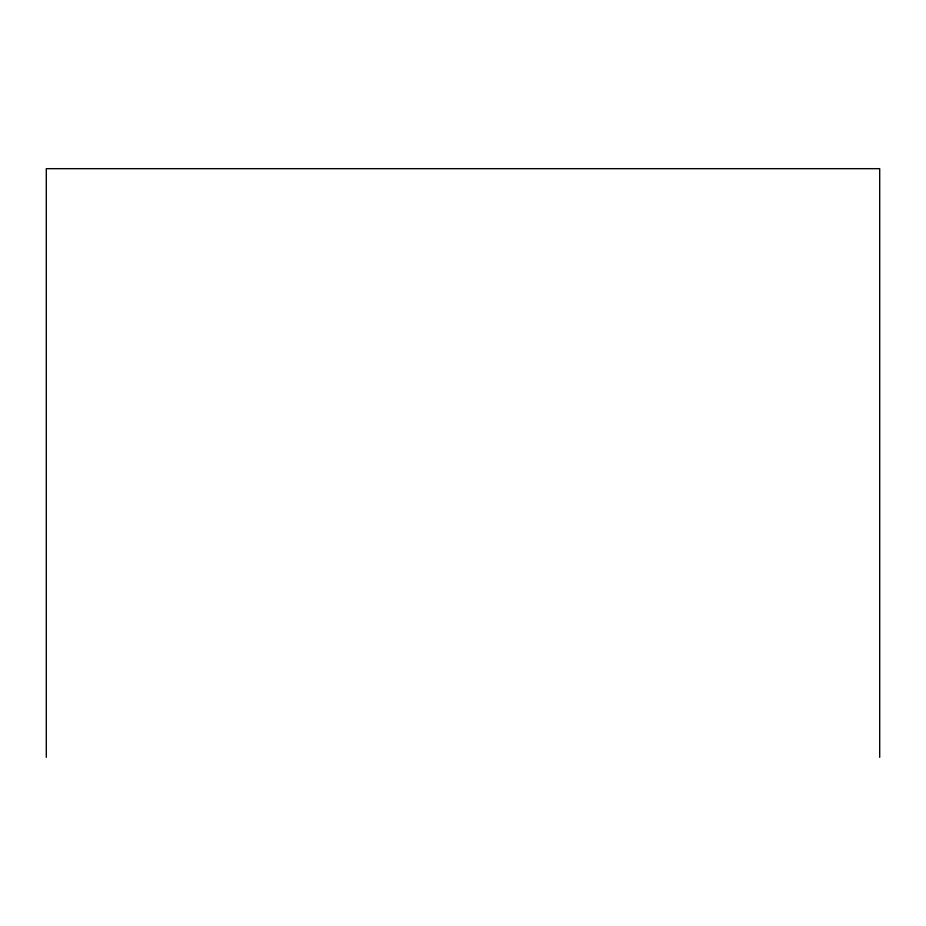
<?xml version="1.0" encoding="UTF-8"?>
<svg xmlns="http://www.w3.org/2000/svg" width="926" height="926" viewBox="0 0 926 926"><rect width="100%" height="100%" fill="white"/><g stroke="black" fill="none" stroke-linecap="round" stroke-linejoin="round"><path stroke-width="1.39" d="M879.7 757.329L879.7 168.671L46.3 168.671L46.3 757.329"/></g></svg>
